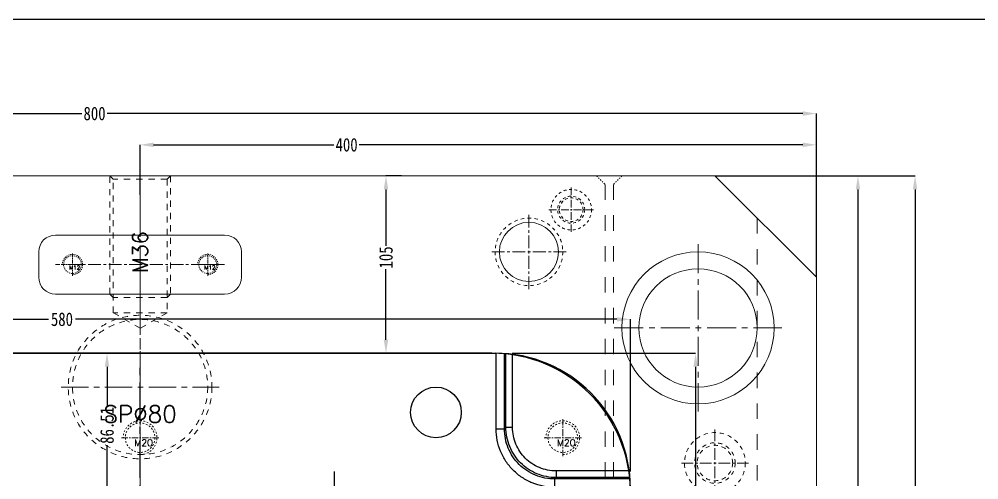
# Model space of a CAD drawing. Header units: millimetres. Extents: x -1265 to 1982, y -12197 to 1934.
# Drawn here: x -35 to 532, y -906 to -634 of the extents above; entities that cross this region are included whole.
import ezdxf
from ezdxf.enums import TextEntityAlignment as Align

# ---------------------------------------------------------------- set-up
doc = ezdxf.new("R2010")
doc.units = ezdxf.units.MM
doc.header["$LTSCALE"] = 16.335
doc.header["$PDMODE"] = 3
doc.header["$PDSIZE"] = 0.3125
doc.linetypes.add('CENTER', pattern=[0.6, 0.375, -0.075, 0.075, -0.075])
doc.linetypes.add('HIDDEN', pattern=[0.2, 0.1, -0.1])
doc.layers.get('0').update_dxf_attribs({"linetype": 'CONTINUOUS'})
doc.layers.get('Defpoints').update_dxf_attribs({"linetype": 'CONTINUOUS'})
for name, color, linetype, lineweight in [('moldbase', 7, 'CONTINUOUS', 20), ('screw', 33, 'CONTINUOUS', 13), ('sp', 193, 'CONTINUOUS', 9)]:
    doc.layers.add(name, color=color, linetype=linetype, lineweight=lineweight)
doc.styles.get("Standard").update_dxf_attribs({"font": 'txt', "width": 0.8})
doc.styles.add('TXT', font='txt.shx', dxfattribs={"bigfont": 'gbcbig.shx'})
doc.dimstyles.new('11', dxfattribs={"dimtxt": 8, "dimasz": 8, "dimexe": 0, "dimexo": 0, "dimgap": 0, "dimtad": 0, "dimdsep": 46, "dimtxsty": 'Standard', "dimcen": 0, "dimclrd": 4, "dimclre": 4, "dimclrt": 6, "dimazin": 0, "dimtp": 0.01, "dimtm": 0.01, "dimtfac": 1, "dimtofl": 0, "dimtmove": 0, "dimatfit": 3, "dimfxl": 0, "dimtolj": 1, "dimarcsym": 0})

# ---------------------------------------------------------------- blocks, each defined once
blk = doc.blocks.new('*D49')
at = {"color": 4, "lineweight": -2}
for p, q in [((-11.19, -831.43), (16.59, -831.43)), ((16.59, -839.43), (16.59, -862.44)), ((16.59, -909.95), (16.59, -885.9)), ((-11.19, -917.95), (16.59, -917.95))]:
    blk.add_line(p, q, dxfattribs=at)
at = {"color": 4}
for points in [[(15.25, -839.43), (17.92, -839.43), (16.59, -831.43)], [(15.25, -909.95), (17.92, -909.95), (16.59, -917.95)]]:
    blk.add_solid(points, dxfattribs=at)
at = {"layer": 'Defpoints', "color": 0}
for p in [(-11.19, -831.43), (-11.19, -917.95), (16.59, -917.95)]:
    blk.add_point(p, dxfattribs=at)
at = {"color": 6, "insert": (16.59, -874.17), "char_height": 8, "attachment_point": 5, "rotation": 90}
blk.add_mtext('\\A1;86.51', dxfattribs=at)
blk = doc.blocks.new('*D50')
at = {"color": 4, "lineweight": -2}
for p, q in [((-253.85, -901.43), (-253.85, -811.35)), ((-245.85, -811.35), (-18.08, -811.35)), ((318.15, -811.35), (-2.08, -811.35)), ((326.15, -901.43), (326.15, -811.35))]:
    blk.add_line(p, q, dxfattribs=at)
at = {"color": 4}
for points in [[(-245.85, -810.01), (-245.85, -812.68), (-253.85, -811.35)], [(318.15, -810.01), (318.15, -812.68), (326.15, -811.35)]]:
    blk.add_solid(points, dxfattribs=at)
at = {"layer": 'Defpoints', "color": 0}
for p in [(-253.85, -811.35), (-253.85, -901.43), (326.15, -901.43)]:
    blk.add_point(p, dxfattribs=at)
at = {"color": 6, "insert": (-10.08, -811.35), "char_height": 8, "attachment_point": 5}
blk.add_mtext('\\A1;580', dxfattribs=at)
blk = doc.blocks.new('*D45')
at = {"color": 4, "lineweight": -2}
for p, q in [((256.15, -831.43), (364.74, -831.43)), ((364.74, -839.43), (364.74, -1107.64)), ((364.74, -1423.43), (364.74, -1122.58)), ((252.35, -1431.43), (364.74, -1431.43))]:
    blk.add_line(p, q, dxfattribs=at)
at = {"color": 4}
for points in [[(363.4, -839.43), (366.07, -839.43), (364.74, -831.43)], [(363.4, -1423.43), (366.07, -1423.43), (364.74, -1431.43)]]:
    blk.add_solid(points, dxfattribs=at)
at = {"layer": 'Defpoints', "color": 0}
for p in [(256.15, -831.43), (252.35, -1431.43), (364.74, -1431.43)]:
    blk.add_point(p, dxfattribs=at)
at = {"color": 6, "insert": (364.74, -1115.11), "char_height": 8, "attachment_point": 5, "rotation": 90}
blk.add_mtext('\\A1;600', dxfattribs=at)
blk = doc.blocks.new('*D51')
at = {"color": 4, "lineweight": -2}
for p, q in [((190.78, -726.43), (181.59, -726.43)), ((181.59, -734.43), (181.59, -767.76)), ((181.59, -823.43), (181.59, -781.63)), ((190.78, -831.43), (181.59, -831.43))]:
    blk.add_line(p, q, dxfattribs=at)
at = {"color": 4}
for points in [[(180.25, -734.43), (182.92, -734.43), (181.59, -726.43)], [(180.25, -823.43), (182.92, -823.43), (181.59, -831.43)]]:
    blk.add_solid(points, dxfattribs=at)
at = {"layer": 'Defpoints', "color": 0}
for p in [(190.78, -726.43), (181.59, -831.43), (190.78, -831.43)]:
    blk.add_point(p, dxfattribs=at)
at = {"color": 6, "insert": (181.59, -774.7), "char_height": 8, "attachment_point": 5, "rotation": 90}
blk.add_mtext('\\A1;105', dxfattribs=at)
blk = doc.blocks.new('*D53')
at = {"color": 4, "lineweight": -2}
for p, q in [((-363.85, -786.43), (-363.85, -689.5)), ((-355.85, -689.5), (1.73, -689.5)), ((428.15, -689.5), (16.67, -689.5)), ((436.15, -786.43), (436.15, -689.5))]:
    blk.add_line(p, q, dxfattribs=at)
at = {"color": 4}
for points in [[(-355.85, -688.16), (-355.85, -690.83), (-363.85, -689.5)], [(428.15, -688.16), (428.15, -690.83), (436.15, -689.5)]]:
    blk.add_solid(points, dxfattribs=at)
at = {"layer": 'Defpoints', "color": 0}
for p in [(436.15, -689.5), (-363.85, -786.43), (436.15, -786.43)]:
    blk.add_point(p, dxfattribs=at)
at = {"color": 6, "insert": (9.2, -689.5), "char_height": 8, "attachment_point": 5}
blk.add_mtext('\\A1;800', dxfattribs=at)
blk = doc.blocks.new('*D54')
at = {"color": 4, "lineweight": -2}
for p, q in [((376.15, -726.43), (494.53, -726.43)), ((494.53, -734.43), (494.53, -990.27)), ((494.53, -1618.43), (494.53, -1005.21)), ((376.15, -1626.43), (494.53, -1626.43))]:
    blk.add_line(p, q, dxfattribs=at)
at = {"color": 4}
for points in [[(493.2, -734.43), (495.86, -734.43), (494.53, -726.43)], [(493.2, -1618.43), (495.86, -1618.43), (494.53, -1626.43)]]:
    blk.add_solid(points, dxfattribs=at)
at = {"layer": 'Defpoints', "color": 0}
for p in [(376.15, -726.43), (376.15, -1626.43), (494.53, -1626.43)]:
    blk.add_point(p, dxfattribs=at)
at = {"color": 6, "insert": (494.53, -997.74), "char_height": 8, "attachment_point": 5, "rotation": 90}
blk.add_mtext('\\A1;900', dxfattribs=at)
blk = doc.blocks.new('*D55')
at = {"color": 4, "lineweight": -2}
for p, q in [((376.15, -726.43), (460.76, -726.43)), ((460.76, -734.43), (460.76, -1040.47)), ((460.76, -1168.43), (460.76, -1056.47)), ((436.15, -1176.43), (460.76, -1176.43))]:
    blk.add_line(p, q, dxfattribs=at)
at = {"color": 4}
for points in [[(459.43, -734.43), (462.09, -734.43), (460.76, -726.43)], [(459.43, -1168.43), (462.09, -1168.43), (460.76, -1176.43)]]:
    blk.add_solid(points, dxfattribs=at)
at = {"layer": 'Defpoints', "color": 0}
for p in [(376.15, -726.43), (436.15, -1176.43), (460.76, -1176.43)]:
    blk.add_point(p, dxfattribs=at)
at = {"color": 6, "insert": (460.76, -1048.47), "char_height": 8, "attachment_point": 5, "rotation": 90}
blk.add_mtext('\\A1;450', dxfattribs=at)
blk = doc.blocks.new('*D56')
at = {"color": 4, "lineweight": -2}
for p, q in [((36.15, -737.57), (36.15, -708.03)), ((44.15, -708.03), (150.83, -708.03)), ((428.15, -708.03), (165.76, -708.03)), ((436.15, -786.43), (436.15, -708.03))]:
    blk.add_line(p, q, dxfattribs=at)
at = {"color": 4}
for points in [[(44.15, -706.7), (44.15, -709.36), (36.15, -708.03)], [(428.15, -706.7), (428.15, -709.36), (436.15, -708.03)]]:
    blk.add_solid(points, dxfattribs=at)
at = {"layer": 'Defpoints', "color": 0}
for p in [(36.15, -708.03), (36.15, -737.57), (436.15, -786.43)]:
    blk.add_point(p, dxfattribs=at)
at = {"color": 6, "insert": (158.3, -708.03), "char_height": 8, "attachment_point": 5}
blk.add_mtext('\\A1;400', dxfattribs=at)
blk = doc.blocks.new('2')
at = {"layer": 'moldbase', "color": 1, "linetype": 'CENTER', "ltscale": 0.746373}
for p, q in [((291.15, -733.23), (291.15, -759.63)), ((277.95, -746.43), (304.35, -746.43))]:
    blk.add_line(p, q, dxfattribs=at)
at = {"layer": 'moldbase', "color": 1, "linetype": 'CENTER', "ltscale": 1.243955}
for p, q in [((266.15, -749.43), (266.15, -793.43)), ((244.15, -771.43), (288.15, -771.43))]:
    blk.add_line(p, q, dxfattribs=at)
at = {"layer": 'moldbase', "color": 8, "linetype": 'HIDDEN', "ltscale": 0.995164}
for radius in [12, 8, 7]:
    blk.add_circle((291.15, -746.43), radius, dxfattribs=at)
at = {"layer": 'moldbase', "color": 8, "linetype": 'HIDDEN', "ltscale": 1.243955}
blk.add_circle((266.15, -771.43), 20, dxfattribs=at)
at = {"layer": 'moldbase'}
blk.add_circle((266.15, -771.43), 17.5, dxfattribs=at)
blk = doc.blocks.new('screw_m20_g')
at = {"layer": 'screw', "color": 1, "linetype": 'CENTER', "ltscale": 0.621977}
for p, q in [((0, -11), (0, 11)), ((-11, 0), (11, 0))]:
    blk.add_line(p, q, dxfattribs=at)
at = {"layer": 'screw', "linetype": 'HIDDEN', "ltscale": 0.621977}
blk.add_circle((0, 0), 8.75, dxfattribs=at)
at = {"layer": 'screw', "color": 92, "linetype": 'HIDDEN', "ltscale": 0.621977}
blk.add_arc((0, 0), 10, 270, 180, dxfattribs=at)
at = {"layer": 'screw', "color": 6, "style": 'TXT'}
blk.add_text('M20', height=4, dxfattribs=at).set_placement((-3.4, -5))
blk = doc.blocks.new('screw_m12_g')
at = {"layer": 'screw', "color": 1, "linetype": 'CENTER', "ltscale": 0.373186}
for p, q in [((0, -6.6), (0, 6.6)), ((-6.6, 0), (6.6, 0))]:
    blk.add_line(p, q, dxfattribs=at)
at = {"layer": 'screw', "color": 33, "linetype": 'HIDDEN', "ltscale": 0.373186}
blk.add_circle((0, 0), 5.25, dxfattribs=at)
at = {"layer": 'screw', "color": 92, "linetype": 'HIDDEN', "ltscale": 0.373186}
blk.add_arc((0, 0), 6, 270, 180, dxfattribs=at)
at = {"layer": 'screw', "color": 6, "style": 'TXT'}
blk.add_text('M12', height=2.4, dxfattribs=at).set_placement((-2.04, -3))
blk = doc.blocks.new('05')
at = {"layer": 'moldbase'}
for p, q in [((-2962.02, 2414.03), (-3062.02, 2414.03)), ((-3072.02, 2404.03), (-3072.02, 2389.03)), ((-2952.02, 2404.03), (-2952.02, 2389.03)), ((-2962.02, 2379.03), (-3062.02, 2379.03))]:
    blk.add_line(p, q, dxfattribs=at)
at = {"layer": 'moldbase', "color": 1, "linetype": 'CENTER', "ltscale": 0.186593}
blk.add_line((-3012.02, 2404.03), (-3012.02, 2389.03), dxfattribs=at)
at = {"layer": 'moldbase', "color": 1, "linetype": 'CENTER', "ltscale": 1.243955}
blk.add_line((-2962.02, 2396.53), (-3062.02, 2396.53), dxfattribs=at)
at = {"layer": 'moldbase'}
for centre, start, end in [((-3062.02, 2404.03), 90, 180), ((-2962.02, 2404.03), 0, 90), ((-3062.02, 2389.03), 180, 270), ((-2962.02, 2389.03), 270, 0)]:
    blk.add_arc(centre, 10, start, end, dxfattribs=at)
at = {"layer": 'screw'}
for p in [(-3052.02, 2396.53), (-2972.02, 2396.53)]:
    blk.add_blockref('screw_m12_g', p, dxfattribs=at)
blk = doc.blocks.new('sp_80_th', base_point=(2819.12, -1039.66))
at = {"layer": 'sp', "color": 1, "linetype": 'CENTER', "ltscale": 2.643404}
for p, q in [((2819.12, -1086.41), (2819.12, -992.91)), ((2772.37, -1039.66), (2865.87, -1039.66))]:
    blk.add_line(p, q, dxfattribs=at)
at = {"layer": 'sp', "color": 193, "linetype": 'HIDDEN', "ltscale": 2.073258}
for radius in [42.5, 40]:
    blk.add_circle((2819.12, -1039.66), radius, dxfattribs=at)
at = {"layer": 'sp', "color": 6, "style": 'TXT'}
blk.add_text('SP%%c80', height=10, dxfattribs=at).set_placement((2819.12, -1055.66), align=Align.MIDDLE)

msp = doc.modelspace()

# ---------------------------------------------------------------- linework, layer by layer
msp.add_line((-173.846, -831.434), (246.154, -831.434))
at = {"color": 7, "linetype": 'Continuous'}
for p, q in [((244.154, -831.434), (-171.846, -831.434)), ((246.757, -876.171), (246.757, -831.475)), ((251.708, -876.171), (251.708, -831.782)), ((252.526, -875.354), (252.526, -831.862)), ((256.487, -875.354), (256.487, -832.367)), ((246.757, -876.171), (251.708, -876.171)), ((252.526, -875.354), (251.708, -876.171)), ((256.487, -875.354), (252.526, -875.354)), ((282.234, -901.101), (282.234, -905.062)), ((325.221, -901.101), (282.234, -901.101)), ((282.234, -905.062), (281.416, -905.879)), ((325.805, -905.879), (281.416, -905.879)), ((281.416, -910.831), (281.416, -905.879)), ((325.725, -905.062), (282.234, -905.062))]:
    msp.add_line(p, q, dxfattribs=at)
at = {"color": 1, "linetype": 'CENTER', "ltscale": 3.545271}
msp.add_line((36.154, -1426.434), (36.154, -836.434), dxfattribs=at)
at = {"color": 2}
msp.add_line((151.154, -1361.434), (151.154, -901.434), dxfattribs=at)
msp.add_lwpolyline([(-487.536, -633.624), (1638.286, -633.624), (1638.286, -2450.275), (-487.536, -2450.275)], close=True)
msp.add_circle((211.154, -866.434), 15)
at = {"color": 7, "linetype": 'Continuous'}
msp.add_arc((244.154, -913.434), 82, 0, 90, dxfattribs=at)
msp.add_arc((246.154, -911.434), 80, 0, 90)
for points, knots in [([(281.416, -910.831), (279.149, -910.831), (274.604, -910.392), (268.051, -908.426), (262.005, -905.217), (256.71, -900.881), (252.373, -895.586), (249.162, -889.54), (247.196, -882.986), (246.757, -878.439), (246.757, -876.171)], [0, 0, 0, 0, 0.125001, 0.2499845, 0.3749684, 0.4999498, 0.6249336, 0.7499374, 0.8749724, 1, 1, 1, 1]), ([(281.416, -905.879), (279.471, -905.885), (275.569, -905.522), (269.941, -903.853), (264.747, -901.11), (260.199, -897.392), (256.48, -892.844), (253.736, -887.65), (252.066, -882.02), (251.702, -878.117), (251.708, -876.171)], [0, 0, 0, 0, 0.1249875, 0.2499684, 0.3749579, 0.4999495, 0.6249434, 0.749953, 0.8749858, 1, 1, 1, 1]), ([(282.234, -905.062), (280.293, -905.057), (276.401, -904.67), (270.793, -902.974), (265.62, -900.215), (261.087, -896.499), (257.371, -891.967), (254.614, -886.795), (252.918, -881.187), (252.531, -877.295), (252.526, -875.354)], [0, 0, 0, 0, 0.1249889, 0.2500115, 0.375007, 0.5000198, 0.6250203, 0.7499909, 0.875003, 1, 1, 1, 1]), ([(282.234, -901.101), (280.55, -901.101), (277.173, -900.774), (272.304, -899.314), (267.813, -896.929), (263.879, -893.708), (260.658, -889.774), (258.273, -885.283), (256.813, -880.415), (256.487, -877.038), (256.487, -875.354)], [0, 0, 0, 0, 0.1249982, 0.2500227, 0.3750144, 0.5000199, 0.6250131, 0.7499797, 0.8749937, 1, 1, 1, 1])]:
    msp.add_open_spline(points, degree=3, knots=knots, dxfattribs=at)
at = {"layer": 'moldbase'}
for p, q in [((376.154, -726.434), (-303.846, -726.434)), ((436.154, -786.434), (376.154, -726.434)), ((436.154, -786.434), (436.154, -1566.434))]:
    msp.add_line(p, q, dxfattribs=at)
at = {"layer": 'moldbase', "color": 1, "linetype": 'CENTER', "ltscale": 5.597796}
msp.add_line((36.154, -726.434), (36.154, -1626.434), dxfattribs=at)
at = {"layer": 'moldbase', "color": 8, "linetype": 'HIDDEN', "ltscale": 0.466483}
for p, q in [((306.154, -726.434), (311.154, -731.434)), ((321.154, -726.434), (316.154, -731.434))]:
    msp.add_line(p, q, dxfattribs=at)
at = {"layer": 'moldbase', "color": 8, "linetype": 'HIDDEN', "ltscale": 5.597796}
for p, q in [((311.154, -731.434), (311.154, -1521.434)), ((316.154, -731.434), (316.154, -1621.434)), ((401.154, -751.434), (401.154, -1601.434))]:
    msp.add_line(p, q, dxfattribs=at)
at = {"layer": 'moldbase', "color": 1, "linetype": 'CENTER', "ltscale": 2.798898}
for p, q in [((366.154, -766.934), (366.154, -865.934)), ((316.654, -816.434), (415.654, -816.434))]:
    msp.add_line(p, q, dxfattribs=at)
at = {"layer": 'moldbase', "color": 1, "linetype": 'CENTER', "ltscale": 1.119559}
for p, q in [((376.154, -876.634), (376.154, -916.234)), ((356.354, -896.434), (395.954, -896.434))]:
    msp.add_line(p, q, dxfattribs=at)
at = {"layer": 'moldbase'}
for radius in [45, 35]:
    msp.add_circle((366.154, -816.434), radius, dxfattribs=at)
at = {"layer": 'moldbase', "color": 8, "linetype": 'HIDDEN', "ltscale": 1.492746}
for radius in [18, 12, 10.5]:
    msp.add_circle((376.154, -896.434), radius, dxfattribs=at)
at = {"layer": 'screw', "color": 92, "linetype": 'HIDDEN', "ltscale": 2.239118}
for p, q in [((18.154, -796.434), (18.154, -726.434)), ((54.154, -726.434), (54.154, -796.434)), ((20.154, -798.434), (18.154, -796.434)), ((54.154, -796.434), (18.154, -796.434)), ((52.154, -798.434), (20.154, -798.434)), ((54.154, -796.434), (52.154, -798.434))]:
    msp.add_line(p, q, dxfattribs=at)
at = {"layer": 'screw', "color": 8, "linetype": 'HIDDEN', "ltscale": 2.239118}
for p, q in [((20.154, -728.434), (18.154, -726.434)), ((54.154, -726.434), (52.154, -728.434)), ((52.154, -728.434), (20.154, -728.434)), ((20.154, -807.434), (20.154, -728.434)), ((52.154, -728.434), (52.154, -807.434)), ((36.154, -816.671), (20.154, -807.434)), ((52.154, -807.434), (20.154, -807.434)), ((52.154, -807.434), (36.154, -816.671))]:
    msp.add_line(p, q, dxfattribs=at)
at = {"layer": 'screw', "color": 1, "linetype": 'CENTER', "ltscale": 1.399449}
msp.add_line((36.154, -726.434), (36.154, -816.671), dxfattribs=at)

# ---------------------------------------------------------------- block references
for name, p in [('2', (0, 0)), ('05', (3048.174, -3175.462))]:
    msp.add_blockref(name, p)
at = {"layer": 'screw'}
for p in [(36.154, -881.434), (286.154, -881.434)]:
    msp.add_blockref('screw_m20_g', p, dxfattribs=at)
at = {"layer": 'sp'}
msp.add_blockref('sp_80_th', (36.154, -851.434), dxfattribs=at)

# ---------------------------------------------------------------- texts
at = {"layer": 'screw', "color": 6, "linetype": 'HIDDEN', "ltscale": 2.239118, "style": 'TXT'}
msp.add_text('M36', height=9, rotation=90, dxfattribs=at).set_placement((36.154, -771.553), align=Align.MIDDLE)

# ---------------------------------------------------------------- dimensions: what is measured, and where the dimension line sits
for base, p1, p2, picture, middle in [((436.154, -689.497), (-363.846, -786.434), (436.154, -786.434), '*D53', (9.2, -689.497)), ((36.154, -708.03), (436.154, -786.434), (36.154, -737.57), '*D56', (158.295, -708.03)), ((-253.846, -811.348), (326.154, -901.434), (-253.846, -901.434), '*D50', (-10.075, -811.348))]:
    dim = msp.add_linear_dim(base=base, p1=p1, p2=p2, dimstyle='11')
    dim.commit()
    dim.dimension.update_dxf_attribs({"geometry": picture, "text_midpoint": middle, "dimtype": 160})
for base, p1, p2, picture, middle in [((181.588, -831.434), (190.783, -726.434), (190.783, -831.434), '*D51', (181.588, -774.696)), ((494.529, -1626.434), (376.154, -726.434), (376.154, -1626.434), '*D54', (494.529, -997.739)), ((460.76, -1176.434), (376.154, -726.434), (436.154, -1176.434), '*D55', (460.76, -1048.47)), ((16.586, -917.946), (-11.189, -831.434), (-11.189, -917.946), '*D49', (16.586, -874.169)), ((364.738, -1431.434), (256.154, -831.434), (252.352, -1431.434), '*D45', (364.738, -1115.109))]:
    dim = msp.add_linear_dim(base=base, p1=p1, p2=p2, angle=90, dimstyle='11')
    dim.commit()
    dim.dimension.update_dxf_attribs({"geometry": picture, "text_midpoint": middle, "dimtype": 160})

doc.saveas('drawing.dxf')
